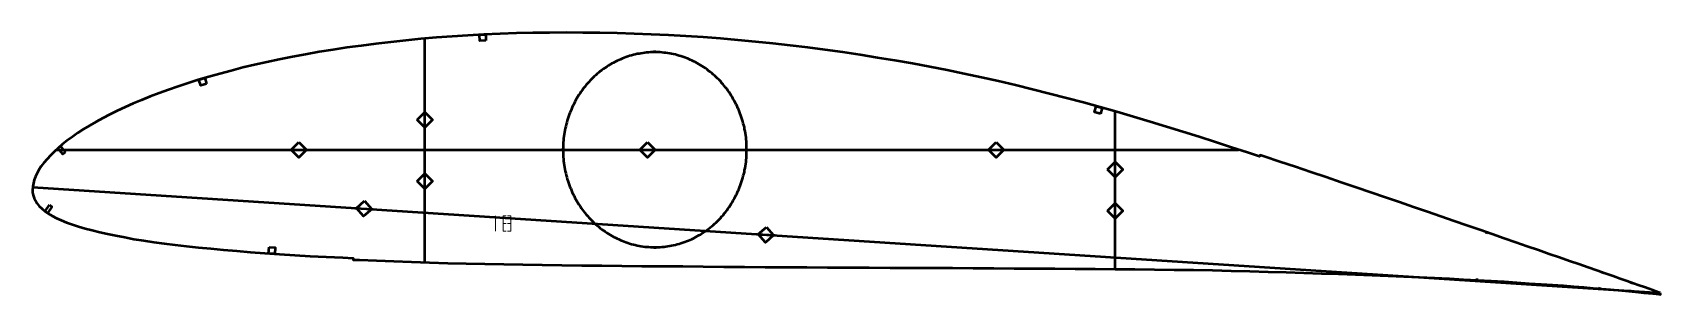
# Model space of a CAD drawing. Header units: metres. Extents: x 9 to 1070, y 106 to 276.
import ezdxf

# ---------------------------------------------------------------- set-up
doc = ezdxf.new("R2010")
doc.units = ezdxf.units.M
doc.layers.add('Layer', color=1, linetype='Continuous', lineweight=50)
doc.layers.add('NumLabel', color=1, linetype='Continuous', lineweight=15)

msp = doc.modelspace()

# ---------------------------------------------------------------- linework, layer by layer
at = {"layer": 'Layer', "color": 7}
for p, q in [((264.6, 126.6), (264.6, 272.4)), ((264.6, 213.4), (264.6, 225.4)), ((714.6, 122.2), (714.6, 224.9)), ((24.4, 200), (795, 200)), ((176.5, 200), (188.5, 200)), ((403.7, 200), (415.7, 200)), ((631, 200), (643, 200)), ((714.6, 181), (714.6, 193)), ((264.6, 173.6), (264.6, 185.6)), ((9.1, 175.6), (1069.6, 106.8)), ((219.1, 162), (231, 161.2)), ((714.6, 154.1), (714.6, 166.1)), ((481, 145), (492.9, 144.2))]:
    msp.add_line(p, q, dxfattribs=at)
at = {"layer": 'Layer'}
for p, q in [((414.6, 263.6), (414.6, 264.6)), ((354.7, 200), (353.7, 200)), ((474.5, 200), (475.5, 200)), ((956.7, 146.2), (956.4, 145.2)), ((414.6, 136.4), (414.6, 135.4)), ((1032.3, 119.9), (1031.9, 119)), ((950.4, 116), (950.3, 115)), ((1030.2, 110.5), (1030.1, 109.5)), ((1050.1, 108.7), (1050.1, 107.7)), ((1051.1, 113.3), (1050.8, 112.3))]:
    msp.add_line(p, q, dxfattribs=at)
for points in [[(1069.8, 106.7), (1068.9, 107), (1067.2, 107.6), (1065.1, 108.4), (1062.6, 109.3), (1059.6, 110.3), (1056.2, 111.5), (1052.4, 112.8), (1048.3, 114.3), (1043.8, 115.9), (1039.1, 117.6), (1034, 119.3), (1028.6, 121.2), (1022.9, 123.2), (1016.9, 125.3), (1010.7, 127.4), (1004.2, 129.7), (997.5, 132), (990.5, 134.5), (983.2, 137), (975.8, 139.6), (968.1, 142.2), (960.3, 144.9), (952.2, 147.7), (943.9, 150.6), (935.5, 153.5), (926.9, 156.5), (918.1, 159.5), (909.1, 162.6), (900, 165.8), (890.7, 168.9), (881.2, 172.2), (871.7, 175.4), (862, 178.7), (852.1, 182.1), (842.1, 185.4), (832.1, 188.8), (821.9, 192.2), (811.6, 195.6), (809, 196.5), (808.7, 195.5), (800.9, 198.1), (790.5, 201.5), (780, 204.9), (769.4, 208.3), (758.8, 211.6), (748.1, 215), (737.3, 218.2), (726.5, 221.5), (715.7, 224.6), (704.8, 227.7), (693.9, 230.7), (682.9, 233.7), (671.8, 236.5), (660.8, 239.3), (649.7, 242), (638.6, 244.6), (627.4, 247.1), (616.2, 249.5), (605, 251.8), (593.7, 254), (582.4, 256.1), (571, 258.1), (559.7, 260), (548.4, 261.8), (537, 263.5), (525.6, 265.1), (514.2, 266.6), (502.8, 268), (491.4, 269.3), (480.1, 270.4), (468.7, 271.5), (457.3, 272.4), (446, 273.3), (434.7, 274), (423.4, 274.7), (412.2, 275.2), (401, 275.6), (389.9, 276), (378.8, 276.2), (367.7, 276.3), (356.7, 276.4), (345.9, 276.3), (335.1, 276.2), (324.3, 275.9), (313.7, 275.5), (303.1, 275), (292.7, 274.5), (282.4, 273.8), (272.2, 273.1), (262.1, 272.2), (252.2, 271.3), (242.4, 270.2), (232.7, 269), (223.1, 267.8), (213.8, 266.6), (204.7, 265.2), (195.7, 263.7), (186.9, 262.1), (178.3, 260.5), (169.8, 258.8), (161.7, 257.1), (153.7, 255.3), (146, 253.5), (138.4, 251.5), (131, 249.5), (123.9, 247.5), (117, 245.5), (110.3, 243.4), (103.8, 241.3), (97.5, 239.1), (91.5, 236.9), (85.6, 234.7), (80, 232.4), (74.5, 230.1), (69.3, 227.7), (64.2, 225.4), (59.4, 223), (54.8, 220.6), (50.4, 218.2), (46.2, 215.8), (42.2, 213.3), (38.5, 210.9), (34.9, 208.4), (31.6, 206), (28.5, 203.6), (25.7, 201.1), (23, 198.7), (20.6, 196.3), (18.4, 193.8), (16.4, 191.5), (14.6, 189.2), (13.1, 186.9), (11.9, 184.7), (10.9, 182.5), (10.1, 180.3), (9.5, 178.2), (9.1, 176.1), (9, 173.9), (9, 172.2), (9.4, 170.3), (9.9, 168.5), (10.8, 166.8), (11.9, 165), (13.3, 163.3), (15, 161.6), (16.9, 160), (19.2, 158.4), (21.7, 156.9), (24.6, 155.4), (27.7, 154), (31.1, 152.6), (34.9, 151.3), (38.9, 150), (43.2, 148.7), (47.8, 147.5), (52.7, 146.2), (57.9, 145.1), (63.3, 144), (69, 142.9), (75, 141.8), (81.3, 140.8), (87.9, 139.8), (94.8, 138.9), (101.9, 138), (109.4, 137.1), (117.1, 136.3), (125.1, 135.5), (133.5, 134.7), (142.2, 134), (151.1, 133.3), (160.4, 132.6), (170, 131.9), (179.9, 131.3), (190, 130.7), (200.4, 130.2), (211.1, 129.7), (217.9, 129.3), (217.9, 128.3), (222, 128.2), (233.1, 127.7), (244.4, 127.3), (256, 126.9), (267.7, 126.5), (279.6, 126.1), (291.6, 125.8), (303.8, 125.6), (316.2, 125.3), (328.6, 125.1), (341.2, 124.9), (354, 124.8), (366.9, 124.6), (379.9, 124.5), (393, 124.3), (406.1, 124.2), (419.3, 124.1), (432.7, 124), (446.1, 123.9), (459.5, 123.7), (473, 123.6), (486.5, 123.5), (500, 123.5), (513.6, 123.4), (527.2, 123.3), (540.7, 123.2), (554.3, 123.2), (567.9, 123.1), (581.5, 123.1), (595, 123), (608.5, 122.9), (622, 122.8), (635.5, 122.7), (648.8, 122.6), (662.1, 122.6), (675.3, 122.5), (688.5, 122.4), (701.5, 122.3), (714.5, 122.2), (727.4, 122.1), (740.3, 122), (753, 121.8), (765.6, 121.6), (778, 121.4), (790.3, 121.1), (802.4, 120.8), (814.3, 120.5), (826.1, 120.2), (837.6, 119.8), (849, 119.4), (860.2, 119.1), (871.2, 118.7), (882, 118.2), (892.5, 117.8), (902.8, 117.4), (912.9, 116.9), (922.8, 116.5), (932.4, 116), (941.7, 115.5), (950.8, 115), (959.7, 114.5), (968.2, 114), (976.5, 113.5), (984.5, 112.9), (992.2, 112.4), (999.6, 111.9), (1006.7, 111.4), (1013.5, 110.8), (1020, 110.3), (1026.1, 109.8), (1031.9, 109.3), (1037.4, 108.9), (1042.5, 108.4), (1047.2, 108), (1051.6, 107.6), (1055.6, 107.2), (1059.1, 106.8), (1062.3, 106.5), (1065, 106.2), (1067.3, 106), (1069.1, 105.8), (1070, 105.7)], [(474.5, 200), (474.4, 201.3), (474.4, 202.7), (474.3, 204), (474.2, 205.3), (474.1, 206.7), (474, 208), (473.8, 209.3), (473.6, 210.6), (473.4, 212), (473.1, 213.3), (472.9, 214.6), (472.6, 215.9), (472.2, 217.1), (471.9, 218.4), (471.5, 219.7), (471.1, 221), (470.7, 222.2), (470.2, 223.5), (469.7, 224.7), (469.2, 225.9), (468.7, 227.1), (468.2, 228.4), (467.6, 229.5), (467, 230.7), (466.4, 231.9), (465.7, 233), (465.1, 234.2), (464.4, 235.3), (463.7, 236.4), (462.9, 237.5), (462.2, 238.5), (461.4, 239.6), (460.6, 240.6), (459.8, 241.6), (459, 242.6), (458.1, 243.6), (457.3, 244.6), (456.4, 245.5), (455.5, 246.5), (454.5, 247.4), (453.6, 248.2), (452.6, 249.1), (451.6, 249.9), (450.6, 250.8), (449.6, 251.5), (448.6, 252.3), (447.6, 253.1), (446.5, 253.8), (445.4, 254.5), (444.3, 255.2), (443.2, 255.8), (442.1, 256.4), (441, 257), (439.9, 257.6), (438.7, 258.2), (437.6, 258.7), (436.4, 259.2), (435.2, 259.7), (434, 260.1), (432.8, 260.5), (431.6, 260.9), (430.4, 261.3), (429.2, 261.6), (428, 262), (426.8, 262.2), (425.5, 262.5), (424.3, 262.7), (423, 262.9), (421.8, 263.1), (420.6, 263.2), (419.3, 263.4), (418, 263.5), (416.8, 263.5), (415.5, 263.6), (414.3, 263.6), (413, 263.5), (411.8, 263.5), (410.5, 263.4), (409.2, 263.3), (408, 263.2), (406.7, 263), (405.5, 262.8), (404.3, 262.6), (403, 262.4), (401.8, 262.1), (400.6, 261.8), (399.3, 261.5), (398.1, 261.1), (396.9, 260.7), (395.7, 260.3), (394.5, 259.9), (393.4, 259.4), (392.2, 258.9), (391, 258.4), (389.9, 257.9), (388.7, 257.3), (387.6, 256.7), (386.5, 256.1), (385.4, 255.5), (384.3, 254.8), (383.2, 254.1), (382.1, 253.4), (381.1, 252.7), (380.1, 251.9), (379, 251.1), (378, 250.3), (377, 249.5), (376.1, 248.7), (375.1, 247.8), (374.2, 246.9), (373.3, 246), (372.4, 245.1), (371.5, 244.1), (370.6, 243.1), (369.8, 242.2), (368.9, 241.1), (368.1, 240.1), (367.4, 239.1), (366.6, 238), (365.9, 236.9), (365.1, 235.8), (364.4, 234.7), (363.8, 233.6), (363.1, 232.5), (362.5, 231.3), (361.9, 230.1), (361.3, 228.9), (360.7, 227.8), (360.2, 226.5), (359.7, 225.3), (359.2, 224.1), (358.7, 222.9), (358.3, 221.6), (357.9, 220.3), (357.5, 219.1), (357.1, 217.8), (356.8, 216.5), (356.5, 215.2), (356.2, 213.9), (355.9, 212.6), (355.7, 211.3), (355.5, 210), (355.3, 208.7), (355.1, 207.3), (355, 206), (354.9, 204.7), (354.8, 203.3), (354.7, 202), (354.7, 200.7), (354.7, 199.3), (354.7, 198), (354.8, 196.7), (354.9, 195.3), (355, 194), (355.1, 192.7), (355.3, 191.3), (355.5, 190), (355.7, 188.7), (355.9, 187.4), (356.2, 186.1), (356.5, 184.8), (356.8, 183.5), (357.1, 182.2), (357.5, 180.9), (357.9, 179.7), (358.3, 178.4), (358.7, 177.1), (359.2, 175.9), (359.7, 174.7), (360.2, 173.5), (360.7, 172.2), (361.3, 171.1), (361.9, 169.9), (362.5, 168.7), (363.1, 167.5), (363.8, 166.4), (364.4, 165.3), (365.1, 164.2), (365.9, 163.1), (366.6, 162), (367.4, 160.9), (368.1, 159.9), (368.9, 158.9), (369.8, 157.8), (370.6, 156.9), (371.5, 155.9), (372.4, 154.9), (373.3, 154), (374.2, 153.1), (375.1, 152.2), (376.1, 151.3), (377, 150.5), (378, 149.7), (379, 148.9), (380.1, 148.1), (381.1, 147.3), (382.1, 146.6), (383.2, 145.9), (384.3, 145.2), (385.4, 144.5), (386.5, 143.9), (387.6, 143.3), (388.7, 142.7), (389.9, 142.1), (391, 141.6), (392.2, 141.1), (393.4, 140.6), (394.5, 140.1), (395.7, 139.7), (396.9, 139.3), (398.1, 138.9), (399.3, 138.5), (400.6, 138.2), (401.8, 137.9), (403, 137.6), (404.3, 137.4), (405.5, 137.2), (406.7, 137), (408, 136.8), (409.2, 136.7), (410.5, 136.6), (411.8, 136.5), (413, 136.5), (414.3, 136.4), (415.5, 136.4), (416.8, 136.5), (418, 136.5), (419.3, 136.6), (420.6, 136.8), (421.8, 136.9), (423, 137.1), (424.3, 137.3), (425.5, 137.5), (426.8, 137.8), (428, 138), (429.2, 138.4), (430.4, 138.7), (431.6, 139.1), (432.8, 139.5), (434, 139.9), (435.2, 140.3), (436.4, 140.8), (437.6, 141.3), (438.7, 141.8), (439.9, 142.4), (441, 143), (442.1, 143.6), (443.2, 144.2), (444.3, 144.8), (445.4, 145.5), (446.5, 146.2), (447.6, 146.9), (448.6, 147.7), (449.6, 148.5), (450.6, 149.2), (451.6, 150.1), (452.6, 150.9), (453.6, 151.8), (454.5, 152.6), (455.5, 153.5), (456.4, 154.5), (457.3, 155.4), (458.1, 156.4), (459, 157.4), (459.8, 158.4), (460.6, 159.4), (461.4, 160.4), (462.2, 161.5), (462.9, 162.5), (463.7, 163.6), (464.4, 164.7), (465.1, 165.8), (465.7, 167), (466.4, 168.1), (467, 169.3), (467.6, 170.5), (468.2, 171.6), (468.7, 172.9), (469.2, 174.1), (469.7, 175.3), (470.2, 176.5), (470.7, 177.8), (471.1, 179), (471.5, 180.3), (471.9, 181.6), (472.2, 182.9), (472.6, 184.1), (472.9, 185.4), (473.1, 186.7), (473.4, 188), (473.6, 189.4), (473.8, 190.7), (474, 192), (474.1, 193.3), (474.2, 194.7), (474.3, 196), (474.4, 197.3), (474.4, 198.7), (474.5, 200)]]:
    msp.add_lwpolyline(points, close=True, dxfattribs=at)
for points in [[(304.5, 271.1), (300.5, 270.9), (300.3, 274.9), (304.3, 275.1), (304.5, 271.1)], [(122.4, 242.9), (118.6, 241.8), (117.4, 245.6), (121.3, 246.8), (122.4, 242.9)], [(259.6, 219.4), (264.6, 224.4), (269.6, 219.4), (264.6, 214.4), (259.6, 219.4)], [(705, 223.5), (701.2, 224.5), (702.2, 228.4), (706.1, 227.3), (705, 223.5)], [(30.3, 198.5), (28.8, 197.2), (25.5, 201), (27.1, 202.3), (30.3, 198.5)], [(182.5, 205), (187.5, 200), (182.5, 195), (177.5, 200), (182.5, 205)], [(409.7, 205), (414.7, 200), (409.7, 195), (404.7, 200), (409.7, 205)], [(637, 205), (642, 200), (637, 195), (632, 200), (637, 205)], [(709.6, 187), (714.6, 192), (719.6, 187), (714.6, 182), (709.6, 187)], [(259.6, 179.6), (264.6, 184.6), (269.6, 179.6), (264.6, 174.6), (259.6, 179.6)], [(20, 164), (21.6, 162.8), (18.8, 158.7), (17.1, 159.9), (20, 164)], [(225.4, 166.6), (230, 161.2), (224.7, 156.6), (220.1, 161.9), (225.4, 166.6)], [(709.6, 160.1), (714.6, 165.1), (719.6, 160.1), (714.6, 155.1), (709.6, 160.1)], [(487.3, 149.6), (491.9, 144.2), (486.6, 139.6), (481.9, 144.9), (487.3, 149.6)], [(163.1, 136.4), (167.1, 136.2), (166.8, 132.2), (162.8, 132.4), (163.1, 136.4)]]:
    msp.add_lwpolyline(points, dxfattribs=at)
at = {"layer": 'NumLabel', "color": 1}
for points in [[(310.6, 156.8), (310.6, 146.8)], [(317.6, 156.8), (315.6, 156.8), (315.6, 146.8), (317.6, 146.8)], [(315.6, 151.8), (317.6, 151.8)], [(318.6, 146.8), (320.6, 146.8), (320.6, 156.8), (318.6, 156.8)], [(318.6, 151.8), (320.6, 151.8)]]:
    msp.add_lwpolyline(points, dxfattribs=at)

doc.saveas('drawing.dxf')
